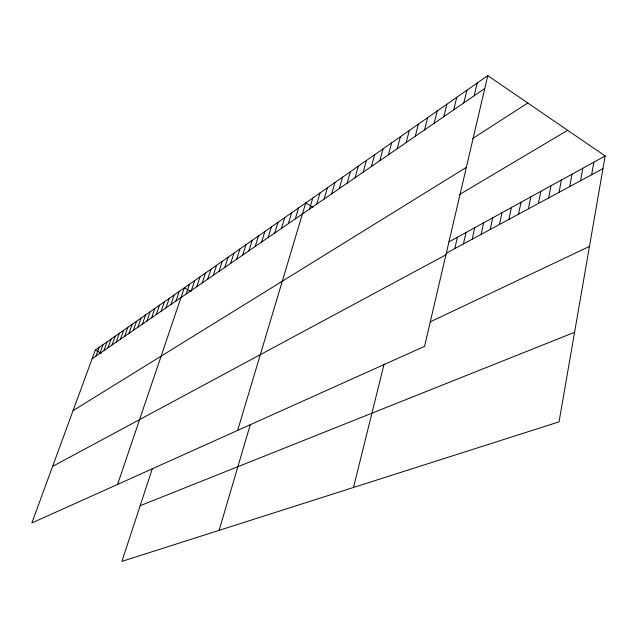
<?xml version="1.0" encoding="UTF-8"?>
<svg xmlns="http://www.w3.org/2000/svg" width="637" height="637" viewBox="0 0 637 637"><rect width="100%" height="100%" fill="white"/><g stroke="black" fill="none" stroke-linecap="round" stroke-linejoin="round"><path stroke-width="0.96" d="M487.767 75.62L424.561 346.361L31.85 522.961L95.263 350.127L487.767 75.62L605.15 155.969L559.039 421.861L121.914 561.38L152.275 468.808M591.63 174.769L593.875 162.172M580.546 180.749L582.823 168.248M569.685 186.609L572.002 174.204M559.047 192.35L561.396 180.032M548.624 197.972L551.005 185.749M538.4 203.482L540.813 191.355M528.384 208.888L530.82 196.849M518.558 214.191L521.026 202.24M508.923 219.391L511.415 207.527M499.472 224.487L501.988 212.71M490.203 229.487L492.743 217.798M481.102 234.4L483.666 222.791M472.176 239.217L474.748 227.696M463.41 243.947L466.005 232.505M454.802 248.589L457.414 237.227M474.183 95.765L477.217 83.001M463.832 102.891L466.889 90.223M453.695 109.859L456.777 97.294M443.782 116.69L446.887 104.213M353.495 487.464L384.135 363.99M434.068 123.371L437.197 110.989M424.561 129.916L427.706 117.622M415.252 136.326L418.413 124.127M406.127 142.6L409.304 130.497M397.185 148.755L400.386 136.74M388.427 154.791L391.636 142.855M379.835 160.699L383.06 148.851M371.411 166.496L374.652 154.735M363.154 172.181L366.402 160.5M355.056 177.755L358.312 166.161M347.109 183.225L350.374 171.711M339.306 188.592L342.587 177.158M331.654 193.855L334.943 182.508M324.145 199.031L327.434 187.756M316.772 204.103L320.069 192.907M219.096 530.358L250.341 424.457M309.526 209.087L312.831 197.972M237.641 430.413L305.72 202.94L312.95 207.2M295.305 218.881L298.61 207.917M288.314 223.691L291.627 212.798M281.45 228.412L284.763 217.599M274.706 233.054L278.027 222.313M268.081 237.617L271.402 226.947M261.576 242.092L264.888 231.494M255.174 246.495L258.495 235.969M248.884 250.827L252.204 240.372M242.705 255.079L246.017 244.696M236.622 259.267L239.942 248.948M230.642 263.376L233.962 253.128M224.765 267.429L228.078 257.244M218.985 271.41L222.289 261.289M213.291 275.319L216.596 265.271M207.694 279.173L210.998 269.188M202.184 282.963L205.488 273.042M196.761 286.698L200.058 276.84M191.426 290.368L194.723 280.575M186.171 293.983L189.46 284.245M117.598 484.399L184.284 287.868L191.235 291.579M175.908 301.054L179.188 291.435M165.954 307.902L169.227 298.403M170.891 304.502L174.172 294.947M161.089 311.254L164.354 301.811M156.296 314.551L159.553 305.163M151.574 317.799L154.831 308.475M142.338 324.161L145.578 314.941M146.924 321L150.165 311.732M137.815 327.267L141.056 318.11M133.364 330.332L136.589 321.223M124.645 336.336L127.862 327.33M128.977 333.358L132.193 324.305M120.377 339.274L123.586 330.324M112.024 345.023L115.217 336.177M116.173 342.165L119.374 333.27M107.932 347.842L111.117 339.043M99.913 353.36L103.083 344.665M103.895 350.621L107.072 341.87M95.98 356.059L99.149 347.412M92.11 358.727L484.765 88.479M472.67 138.516L527.77 103.003M73.072 410.61L466.348 167.38M459.229 194.723L567.655 130.306M448.981 241.869L605.15 155.969M446.346 253.144L602.944 168.662M52.6 466.403L445.932 254.824M430.309 321.828L589.464 246.431M140.172 505.714L574.566 332.307M95.263 350.127L101.379 353.161"/></g></svg>
